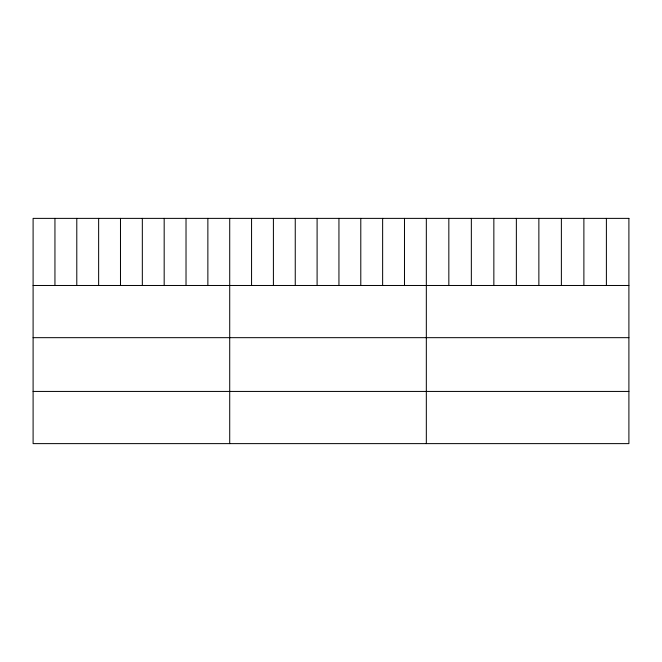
<?xml version="1.0" encoding="UTF-8"?>
<svg xmlns="http://www.w3.org/2000/svg" width="662" height="662" viewBox="0 0 662 662"><rect width="100%" height="100%" fill="white"/><g stroke="black" fill="none" stroke-linecap="round" stroke-linejoin="round"><path stroke-width="0.99" d="M33.1 285.479L628.9 285.479M33.1 337.67L628.9 337.67M33.1 391.432L628.9 391.432M606.392 218.377L606.392 285.479M583.884 218.377L583.884 285.479M561.376 218.377L561.376 285.479M538.868 218.377L538.868 285.479M516.36 218.377L516.36 285.479M493.852 218.377L493.852 285.479M471.344 218.377L471.344 285.479M448.836 218.377L448.836 285.479M426.328 218.377L426.328 443.623M404.482 218.377L404.482 285.479M382.636 218.377L382.636 285.479M360.79 218.377L360.79 285.479M338.944 218.377L338.944 285.479M317.098 218.377L317.098 285.479M295.252 218.377L295.252 285.479M273.406 218.377L273.406 285.479M251.56 218.377L251.56 285.479M229.714 218.377L229.714 443.623M207.868 218.377L207.868 285.479M186.022 218.377L186.022 285.479M164.176 218.377L164.176 285.479M142.33 218.377L142.33 285.479M120.484 218.377L120.484 285.479M98.638 218.377L98.638 285.479M76.792 218.377L76.792 285.479M54.946 218.377L54.946 285.479M628.9 218.377L33.1 218.377L33.1 443.623L628.9 443.623L628.9 218.377"/></g></svg>
